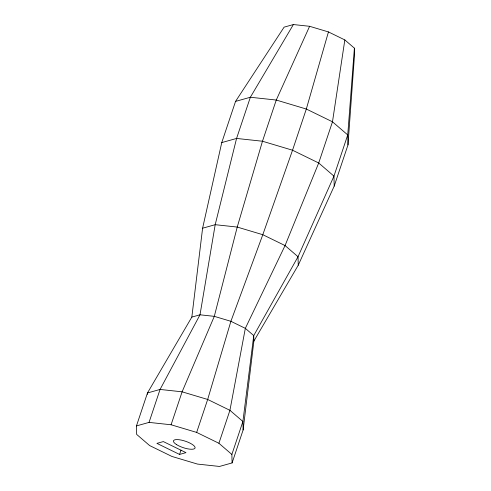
<?xml version="1.0" encoding="UTF-8"?>
<svg xmlns="http://www.w3.org/2000/svg" width="491" height="491" viewBox="0 0 491 491"><rect width="100%" height="100%" fill="white"/><g stroke="black" fill="none" stroke-linecap="round" stroke-linejoin="round"><path stroke-width="0.74" d="M253.884 341.098L298.246 265.22L334.205 186.095L347.99 144.906L354.551 54.403L354.392 48.155L344.835 39.931L328.448 31.927L309.612 26.299L293.379 24.55L284.105 27.146L235.545 101.398L221.76 142.586L202.599 228.217L191.834 317.088L147.472 392.972L136.449 425.918L136.664 434.406L149.638 445.57L171.887 456.434L197.462 464.075L219.495 466.45L232.096 462.921L243.119 429.975L253.884 341.098L253.743 335.592L298.031 256.738L333.954 176.116L347.732 134.933L354.392 48.155M344.835 39.931L332.481 121.799L318.702 162.987L285.056 245.568L245.328 328.35L229.929 410.323L218.906 443.269L231.875 454.439L232.096 462.921M328.448 31.927L306.323 109.033L292.538 150.221L262.802 234.71L230.893 321.304L207.675 399.459L196.652 432.411L218.906 443.269M136.449 425.918L149.043 422.395L160.066 389.443L200.003 314.805L215.193 224.688L236.57 138.444L250.355 97.255L293.379 24.55M149.043 422.395L171.083 424.77L182.106 391.818L214.303 316.345L237.233 227.063L262.476 141.236L276.261 100.047L309.612 26.299M179.565 454.433L185.979 452.641L163.331 441.587L156.917 443.379L179.565 454.433L181.007 450.137M231.875 454.439L242.904 421.487L253.743 335.592L245.328 328.35L230.893 321.304L214.303 316.345L200.003 314.805L191.834 317.088M235.545 101.398L250.355 97.255L276.261 100.047L306.323 109.033L332.481 121.799L347.732 134.933L347.99 144.906M221.76 142.586L236.57 138.444L262.476 141.236L292.538 150.221L318.702 162.987L333.954 176.116L334.205 186.095M202.599 228.217L215.193 224.688L237.233 227.063L262.802 234.71L285.056 245.568L298.031 256.738L298.246 265.22M171.083 424.77L196.652 432.411M243.119 429.975L242.904 421.487L229.929 410.323L207.675 399.459L182.106 391.818L160.066 389.443L147.472 392.972L147.509 394.383M176.668 444.674A11.379 3.4 18.5 0 0 194.767 448.486A11.379 3.4 18.5 0 0 181.375 440.108A11.379 3.4 18.5 0 0 176.668 444.674"/></g></svg>
